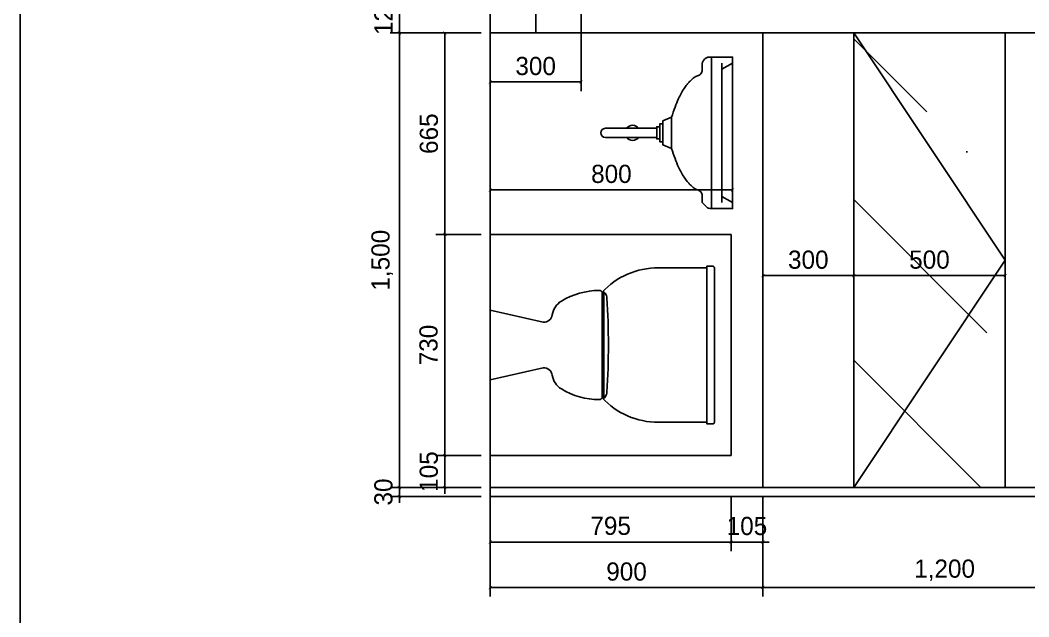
# Model space of a CAD drawing. Header units: inches. Extents: x 7740 to 83056, y -9304 to 75068.
# Drawn here: x 50990 to 54320, y 59578 to 61547 of the extents above; entities that cross this region are included whole.
import ezdxf
from ezdxf.enums import TextEntityAlignment as Align

# ---------------------------------------------------------------- set-up
doc = ezdxf.new("R2010")
doc.units = ezdxf.units.IN
doc.header["$LTSCALE"] = 50
doc.header["$MEASUREMENT"] = 0
for name, color, linetype in [('02-WAL', 2, 'Continuous'), ('03-WAL NEW', 3, 'Continuous'), ('06-FUR', 6, 'Continuous'), ('07-DIM', 5, 'Continuous'), ('08-HAT', 8, 'Continuous'), ('9.보조선', 5, 'Continuous'), ('F-SYM', 7, 'Continuous'), ('FORM(YOURNAME)-11', 1, 'Continuous')]:
    doc.layers.add(name, color=color, linetype=linetype)
doc.styles.add('YOURNAME', font='HY울릉도M.TTF')
doc.styles.add('마감재', font='stylu.ttf')
doc.dimstyles.new('사본 벽치수 Copy of DIM-30', dxfattribs={"dimscale": 30, "dimtxt": 2, "dimasz": 0.7, "dimexe": 1, "dimexo": 1, "dimgap": 0.7, "dimtad": 1, "dimdec": 0, "dimzin": 1, "dimdsep": 46, "dimlunit": 6, "dimtxsty": '마감재', "dimblk": 'ARCHTICK', "dimcen": -0.09, "dimclrd": 256, "dimclre": 256, "dimclrt": 3, "dimadec": 0, "dimazin": 0, "dimtfac": 1, "dimtdec": 0, "dimtix": 1, "dimtmove": 2, "dimatfit": 0, "dimldrblk": 'ARCHTICK', "dimfxl": 0, "dimtolj": 1, "dimtzin": 0, "dimarcsym": 0})

# ---------------------------------------------------------------- blocks, each defined once
blk = doc.blocks.new('FORM-PLAN')
at = {"layer": 'Defpoints', "color": 158}
blk.add_lwpolyline([(-69444, 53115), (-64, 53115), (-64, 1215), (-69444, 1215)], close=True, dxfattribs=at)
at = {"layer": 'FORM(YOURNAME)-11', "color": 3, "style": 'YOURNAME'}
for tag, height, p in [('1', 450, (9905, 18188)), ('2', 450, (9905, 17544)), ('3', 450, (9905, 16257)), ('4', 450, (9905, 14326)), ('5', 515, (9905, 12009)), ('6', 515, (9905, 9757)), ('7', 515, (9905, 7504)), ('8', 515, (9905, 5252)), ('9', 515, (9905, 2999)), ('10', 515, (5655, 811)), ('11', 515, (9905, 747)), ('12', 515, (5655, -1441)), ('13', 515, (9905, -1441))]:
    blk.add_attdef(tag, text='', height=height, dxfattribs=at).set_placement(p, align=Align.MIDDLE_RIGHT)
blk = doc.blocks.new('*U810')
at = {"layer": 'F-SYM', "xscale": 0.15, "yscale": 0.15, "zscale": 0.15}
blk.add_blockref('FORM-PLAN', (61406.4, 59028.4), dxfattribs=at)
blk = doc.blocks.new('_ARCHTICK')
at = {"color": 0, "linetype": 'ByBlock', "const_width": 0.075}
blk.add_lwpolyline([(-0.25, -0.25), (0.25, 0.25)], dxfattribs=at)
blk = doc.blocks.new('*D373')
at = {"layer": '07-DIM', "lineweight": -2}
for p, q in [((52541.6, 61140), (52541.6, 60956.8)), ((53341.6, 61140), (53341.6, 60956.8)), ((53341.6, 60986.8), (52541.6, 60986.8))]:
    blk.add_line(p, q, dxfattribs=at)
at = {"layer": 'Defpoints', "color": 0}
for p in [(52541.6, 61170), (53341.6, 61170), (52541.6, 60986.8)]:
    blk.add_point(p, dxfattribs=at)
at = {"layer": '07-DIM', "lineweight": -2, "xscale": 21, "yscale": 21, "zscale": 21, "rotation": 180}
blk.add_blockref('_ARCHTICK', (52541.6, 60986.8), dxfattribs=at)
at = {"layer": '07-DIM', "lineweight": -2, "xscale": 21, "yscale": 21, "zscale": 21}
blk.add_blockref('_ARCHTICK', (53341.6, 60986.8), dxfattribs=at)
at = {"layer": '07-DIM', "color": 3, "insert": (52941.6, 61039), "char_height": 60, "attachment_point": 5, "style": '마감재'}
blk.add_mtext('\\A1;800', dxfattribs=at)
blk = doc.blocks.new('650X380')
at = {"color": 0, "linetype": 'Continuous'}
for p, q in [((-255, 715), (255, 715)), ((-174.1, 369.1), (174.1, 369.1))]:
    blk.add_line(p, q, dxfattribs=at)
for points in [[(174.1, 369.1, 0.208259), (255, 555), (255, 715), (260, 715), (260, 735, 0.414214), (255, 740), (-255, 740, 0.414214), (-260, 735), (-260, 715), (-255, 715), (-255, 555, 0.208259), (-174.1, 369.1, 0.296046), (-180, 360, 0.137359), (-145, 235, 0.221928), (-100, 205, -0.379164), (-75, 175), (-115, 0), (0, 0), (115, 0), (75, 175, -0.379164), (100, 205, 0.221928), (145, 235, 0.137359), (180, 360, 0.296046)], [(0, 375), (-175, 375, -0.668179), (-175.2, 375.5, -0.034824), (-170, 380, -0.147916), (-155.2, 385.4, -0.01469), (0, 390, -0.01469), (155.2, 385.4, -0.147916), (170, 380, -0.034824), (175.2, 375.5, -0.668179), (175, 375)]]:
    blk.add_lwpolyline(points, format="xyb", close=True, dxfattribs=at)
blk = doc.blocks.new('400X150')
at = {"color": 0, "linetype": 'Continuous'}
for p, q in [((-230, 435), (-210, 400)), ((230, 435), (210, 400)), ((-230, 400), (230, 400)), ((250, 365), (-250, 365)), ((-51.5, 233.8), (51.5, 233.8)), ((-30, 205), (30, 205)), ((-20, 195), (20, 195)), ((-15, 185), (15, 185)), ((-15, 125), (-15, 85)), ((15, 125), (15, 85))]:
    blk.add_line(p, q, dxfattribs=at)
blk.add_lwpolyline([(51.5, 233.8, 0.020646), (85, 245, 0.013547), (113.1, 256.6, 0.021788), (130, 265, 0.020663), (146.3, 274.9, 0.023211), (160, 285, 0.026148), (168, 292.2, 0.01597), (180, 305, 0.107164), (188.1, 319.6, -0.145822), (195, 330, -0.058427), (201.3, 334.1, -0.116434), (205, 335), (215, 335), (230, 335), (240, 345), (245, 350, 0.116434), (248.5, 355.6, 0.080612), (250, 365), (250, 435), (-250, 435), (-250, 365, 0.09902), (-249.4, 353.2, 0.126205), (-245, 345, 0.058981), (-235.1, 336.5, 0.148069), (-230, 335), (-215, 335), (-205, 335, -0.116434), (-201.3, 334.1, -0.058427), (-195, 330, -0.145822), (-188.1, 319.6, 0.107164), (-180, 305, 0.01597), (-168, 292.2, 0.026148), (-160, 285, 0.023211), (-146.3, 274.9, 0.020663), (-130, 265, 0.021788), (-113.1, 256.6, 0.013547), (-85, 245, 0.020646), (-51.5, 233.8), (-40, 205), (-30, 205), (-30, 195), (-20, 195), (-20, 185), (-15, 185), (-15, 125, 0.5), (-15, 85), (-15, 15, 1), (15, 15), (15, 85, 0.5), (15, 125), (15, 185), (20, 185), (20, 195), (30, 195), (30, 205), (40, 205)], format="xyb", close=True, dxfattribs=at)
blk = doc.blocks.new('*D428')
at = {"layer": '07-DIM', "lineweight": -2}
for p, q in [((52241.6, 61624.5), (52241.6, 61645.5)), ((52511.6, 61624.5), (52211.6, 61624.5)), ((52241.6, 61504.5), (52241.6, 61624.5)), ((52511.6, 61504.5), (52211.6, 61504.5)), ((52241.6, 61504.5), (52241.6, 61483.5))]:
    blk.add_line(p, q, dxfattribs=at)
at = {"layer": 'Defpoints', "color": 0}
for p in [(52241.6, 61624.5), (52541.6, 61624.5), (52541.6, 61504.5)]:
    blk.add_point(p, dxfattribs=at)
at = {"layer": '07-DIM', "lineweight": -2, "xscale": 21, "yscale": 21, "zscale": 21}
for p, rotation in [((52241.6, 61624.5), 270), ((52241.6, 61504.5), 90)]:
    blk.add_blockref('_ARCHTICK', p, dxfattribs=dict(at, rotation=rotation))
at = {"layer": '07-DIM', "color": 3, "insert": (52189.5, 61564.5), "char_height": 60, "attachment_point": 5, "rotation": 90, "style": '마감재'}
blk.add_mtext('\\A1;120', dxfattribs=at)
blk = doc.blocks.new('*D432')
at = {"layer": '07-DIM', "lineweight": -2}
for p, q in [((52511.6, 61504.5), (52211.6, 61504.5)), ((52241.6, 61504.5), (52241.6, 60004.5)), ((52511.6, 60004.5), (52211.6, 60004.5))]:
    blk.add_line(p, q, dxfattribs=at)
at = {"layer": 'Defpoints', "color": 0}
for p in [(52541.6, 61504.5), (52241.6, 60004.5), (52541.6, 60004.5)]:
    blk.add_point(p, dxfattribs=at)
at = {"layer": '07-DIM', "lineweight": -2, "xscale": 21, "yscale": 21, "zscale": 21}
for p, rotation in [((52241.6, 61504.5), 90), ((52241.6, 60004.5), 270)]:
    blk.add_blockref('_ARCHTICK', p, dxfattribs=dict(at, rotation=rotation))
at = {"layer": '07-DIM', "color": 3, "insert": (52184.9, 60754.5), "char_height": 60, "attachment_point": 5, "rotation": 90, "style": '마감재'}
blk.add_mtext('\\A1;1,500', dxfattribs=at)
blk = doc.blocks.new('*D433')
at = {"layer": '07-DIM', "lineweight": -2}
for p, q in [((52511.6, 60004.5), (52211.6, 60004.5)), ((52241.6, 60004.5), (52241.6, 60025.5)), ((52241.6, 59974.5), (52241.6, 60004.5)), ((52511.6, 59974.5), (52211.6, 59974.5)), ((52241.6, 59974.5), (52241.6, 59953.5))]:
    blk.add_line(p, q, dxfattribs=at)
at = {"layer": 'Defpoints', "color": 0}
for p in [(52241.6, 60004.5), (52541.6, 60004.5), (52541.6, 59974.5)]:
    blk.add_point(p, dxfattribs=at)
at = {"layer": '07-DIM', "lineweight": -2, "xscale": 21, "yscale": 21, "zscale": 21}
for p, rotation in [((52241.6, 60004.5), 270), ((52241.6, 59974.5), 90)]:
    blk.add_blockref('_ARCHTICK', p, dxfattribs=dict(at, rotation=rotation))
at = {"layer": '07-DIM', "color": 3, "insert": (52189.3, 59989.5), "char_height": 60, "attachment_point": 5, "rotation": 90, "style": '마감재'}
blk.add_mtext('\\A1;30', dxfattribs=at)
blk = doc.blocks.new('*D434')
at = {"layer": '07-DIM', "lineweight": -2}
for p, q in [((52541.6, 59974.5), (52541.6, 59644.5)), ((53441.6, 59974.5), (53441.6, 59644.5)), ((53441.6, 59674.5), (52541.6, 59674.5))]:
    blk.add_line(p, q, dxfattribs=at)
at = {"layer": 'Defpoints', "color": 0}
for p in [(52541.6, 60004.5), (53441.6, 60004.5), (52541.6, 59674.5)]:
    blk.add_point(p, dxfattribs=at)
at = {"layer": '07-DIM', "lineweight": -2, "xscale": 21, "yscale": 21, "zscale": 21, "rotation": 180}
blk.add_blockref('_ARCHTICK', (52541.6, 59674.5), dxfattribs=at)
at = {"layer": '07-DIM', "lineweight": -2, "xscale": 21, "yscale": 21, "zscale": 21}
blk.add_blockref('_ARCHTICK', (53441.6, 59674.5), dxfattribs=at)
at = {"layer": '07-DIM', "color": 3, "insert": (52991.6, 59726.7), "char_height": 60, "attachment_point": 5, "style": '마감재'}
blk.add_mtext('\\A1;900', dxfattribs=at)
blk = doc.blocks.new('*D435')
at = {"layer": '07-DIM', "lineweight": -2}
for p, q in [((53441.6, 59944.5), (53441.6, 59644.5)), ((54641.6, 59944.5), (54641.6, 59644.5)), ((53441.6, 59674.5), (54641.6, 59674.5))]:
    blk.add_line(p, q, dxfattribs=at)
at = {"layer": 'Defpoints', "color": 0}
for p in [(53441.6, 59974.5), (54641.6, 59974.5), (54641.6, 59674.5)]:
    blk.add_point(p, dxfattribs=at)
at = {"layer": '07-DIM', "lineweight": -2, "xscale": 21, "yscale": 21, "zscale": 21, "rotation": 180}
blk.add_blockref('_ARCHTICK', (53441.6, 59674.5), dxfattribs=at)
at = {"layer": '07-DIM', "lineweight": -2, "xscale": 21, "yscale": 21, "zscale": 21}
blk.add_blockref('_ARCHTICK', (54641.6, 59674.5), dxfattribs=at)
at = {"layer": '07-DIM', "color": 3, "insert": (54041.6, 59731.1), "char_height": 60, "attachment_point": 5, "style": '마감재'}
blk.add_mtext('\\A1;1,200', dxfattribs=at)
blk = doc.blocks.new('*D436')
at = {"layer": '07-DIM', "lineweight": -2}
blk.add_line((53741.6, 60703.6), (53441.6, 60703.6), dxfattribs=at)
at = {"layer": 'Defpoints', "color": 0}
for p in [(53441.6, 60703.6), (53441.6, 60703.6), (53741.6, 60703.6)]:
    blk.add_point(p, dxfattribs=at)
at = {"layer": '07-DIM', "lineweight": -2, "xscale": 21, "yscale": 21, "zscale": 21, "rotation": 180}
blk.add_blockref('_ARCHTICK', (53441.6, 60703.6), dxfattribs=at)
at = {"layer": '07-DIM', "lineweight": -2, "xscale": 21, "yscale": 21, "zscale": 21}
blk.add_blockref('_ARCHTICK', (53741.6, 60703.6), dxfattribs=at)
at = {"layer": '07-DIM', "color": 3, "insert": (53591.6, 60755.9), "char_height": 60, "attachment_point": 5, "style": '마감재'}
blk.add_mtext('\\A1;300', dxfattribs=at)
blk = doc.blocks.new('*D437')
at = {"layer": '07-DIM', "lineweight": -2}
for p, q in [((52541.6, 59974.5), (52541.6, 59794.5)), ((53336.6, 59974.5), (53336.6, 59794.5)), ((53336.6, 59824.5), (52541.6, 59824.5))]:
    blk.add_line(p, q, dxfattribs=at)
at = {"layer": 'Defpoints', "color": 0}
for p in [(52541.6, 60004.5), (53336.6, 60004.5), (52541.6, 59824.5)]:
    blk.add_point(p, dxfattribs=at)
at = {"layer": '07-DIM', "lineweight": -2, "xscale": 21, "yscale": 21, "zscale": 21, "rotation": 180}
blk.add_blockref('_ARCHTICK', (52541.6, 59824.5), dxfattribs=at)
at = {"layer": '07-DIM', "lineweight": -2, "xscale": 21, "yscale": 21, "zscale": 21}
blk.add_blockref('_ARCHTICK', (53336.6, 59824.5), dxfattribs=at)
at = {"layer": '07-DIM', "color": 3, "insert": (52939.1, 59877.6), "char_height": 60, "attachment_point": 5, "style": '마감재'}
blk.add_mtext('\\A1;795', dxfattribs=at)
blk = doc.blocks.new('*D438')
at = {"layer": '07-DIM', "lineweight": -2}
for p, q in [((53336.6, 59974.5), (53336.6, 59794.5)), ((53441.6, 59974.5), (53441.6, 59794.5)), ((53336.6, 59824.5), (53315.6, 59824.5)), ((53441.6, 59824.5), (53336.6, 59824.5)), ((53441.6, 59824.5), (53462.6, 59824.5))]:
    blk.add_line(p, q, dxfattribs=at)
at = {"layer": 'Defpoints', "color": 0}
for p in [(53336.6, 60004.5), (53441.6, 60004.5), (53336.6, 59824.5)]:
    blk.add_point(p, dxfattribs=at)
at = {"layer": '07-DIM', "lineweight": -2, "xscale": 21, "yscale": 21, "zscale": 21}
blk.add_blockref('_ARCHTICK', (53336.6, 59824.5), dxfattribs=at)
at = {"layer": '07-DIM', "lineweight": -2, "xscale": 21, "yscale": 21, "zscale": 21, "rotation": 180}
blk.add_blockref('_ARCHTICK', (53441.6, 59824.5), dxfattribs=at)
at = {"layer": '07-DIM', "color": 3, "insert": (53389.1, 59877), "char_height": 60, "attachment_point": 5, "style": '마감재'}
blk.add_mtext('\\A1;105', dxfattribs=at)
blk = doc.blocks.new('*D439')
at = {"layer": '07-DIM', "lineweight": -2}
for p, q in [((52511.6, 60109.5), (52361.6, 60109.5)), ((52391.6, 60109.5), (52391.6, 60130.5)), ((52391.6, 60109.5), (52391.6, 60004.5)), ((52511.6, 60004.5), (52361.6, 60004.5)), ((52391.6, 60004.5), (52391.6, 59983.5))]:
    blk.add_line(p, q, dxfattribs=at)
at = {"layer": 'Defpoints', "color": 0}
for p in [(52541.6, 60109.5), (52391.6, 60004.5), (52541.6, 60004.5)]:
    blk.add_point(p, dxfattribs=at)
at = {"layer": '07-DIM', "lineweight": -2, "xscale": 21, "yscale": 21, "zscale": 21}
for p, rotation in [((52391.6, 60109.5), 270), ((52391.6, 60004.5), 90)]:
    blk.add_blockref('_ARCHTICK', p, dxfattribs=dict(at, rotation=rotation))
at = {"layer": '07-DIM', "color": 3, "insert": (52339, 60057), "char_height": 60, "attachment_point": 5, "rotation": 90, "style": '마감재'}
blk.add_mtext('\\A1;105', dxfattribs=at)
blk = doc.blocks.new('*D440')
at = {"layer": '07-DIM', "lineweight": -2}
for p, q in [((52511.6, 60839.7), (52361.6, 60839.7)), ((52391.6, 60109.5), (52391.6, 60839.7)), ((52511.6, 60109.5), (52361.6, 60109.5))]:
    blk.add_line(p, q, dxfattribs=at)
at = {"layer": 'Defpoints', "color": 0}
for p in [(52391.6, 60839.7), (52541.6, 60839.7), (52541.6, 60109.5)]:
    blk.add_point(p, dxfattribs=at)
at = {"layer": '07-DIM', "lineweight": -2, "xscale": 21, "yscale": 21, "zscale": 21}
for p, rotation in [((52391.6, 60839.7), 90), ((52391.6, 60109.5), 270)]:
    blk.add_blockref('_ARCHTICK', p, dxfattribs=dict(at, rotation=rotation))
at = {"layer": '07-DIM', "color": 3, "insert": (52338.2, 60474.6), "char_height": 60, "attachment_point": 5, "rotation": 90, "style": '마감재'}
blk.add_mtext('\\A1;730', dxfattribs=at)
blk = doc.blocks.new('*D441')
at = {"layer": '07-DIM', "lineweight": -2}
for p, q in [((52511.6, 61504.5), (52361.6, 61504.5)), ((52391.6, 60839.7), (52391.6, 61504.5)), ((52511.6, 60839.7), (52361.6, 60839.7))]:
    blk.add_line(p, q, dxfattribs=at)
at = {"layer": 'Defpoints', "color": 0}
for p in [(52391.6, 61504.5), (52541.6, 61504.5), (52541.6, 60839.7)]:
    blk.add_point(p, dxfattribs=at)
at = {"layer": '07-DIM', "lineweight": -2, "xscale": 21, "yscale": 21, "zscale": 21}
for p, rotation in [((52391.6, 61504.5), 90), ((52391.6, 60839.7), 270)]:
    blk.add_blockref('_ARCHTICK', p, dxfattribs=dict(at, rotation=rotation))
at = {"layer": '07-DIM', "color": 3, "insert": (52339.3, 61172.1), "char_height": 60, "attachment_point": 5, "rotation": 90, "style": '마감재'}
blk.add_mtext('\\A1;665', dxfattribs=at)
blk = doc.blocks.new('*D444')
at = {"layer": '07-DIM', "lineweight": -2}
for p, q in [((52841.6, 61594.5), (52841.6, 61312.8)), ((52541.6, 61474.5), (52541.6, 61312.8)), ((52841.6, 61342.8), (52541.6, 61342.8))]:
    blk.add_line(p, q, dxfattribs=at)
at = {"layer": 'Defpoints', "color": 0}
for p in [(52841.6, 61624.5), (52541.6, 61504.5), (52541.6, 61342.8)]:
    blk.add_point(p, dxfattribs=at)
at = {"layer": '07-DIM', "lineweight": -2, "xscale": 21, "yscale": 21, "zscale": 21, "rotation": 180}
blk.add_blockref('_ARCHTICK', (52541.6, 61342.8), dxfattribs=at)
at = {"layer": '07-DIM', "lineweight": -2, "xscale": 21, "yscale": 21, "zscale": 21}
blk.add_blockref('_ARCHTICK', (52841.6, 61342.8), dxfattribs=at)
at = {"layer": '07-DIM', "color": 3, "insert": (52691.6, 61395.1), "char_height": 60, "attachment_point": 5, "style": '마감재'}
blk.add_mtext('\\A1;300', dxfattribs=at)
blk = doc.blocks.new('*D447')
at = {"layer": '07-DIM', "lineweight": -2}
blk.add_line((53741.6, 60703.6), (54241.6, 60703.6), dxfattribs=at)
at = {"layer": 'Defpoints', "color": 0}
for p in [(53741.6, 60703.6), (54241.6, 60703.6), (54241.6, 60703.6)]:
    blk.add_point(p, dxfattribs=at)
at = {"layer": '07-DIM', "lineweight": -2, "xscale": 21, "yscale": 21, "zscale": 21, "rotation": 180}
blk.add_blockref('_ARCHTICK', (53741.6, 60703.6), dxfattribs=at)
at = {"layer": '07-DIM', "lineweight": -2, "xscale": 21, "yscale": 21, "zscale": 21}
blk.add_blockref('_ARCHTICK', (54241.6, 60703.6), dxfattribs=at)
at = {"layer": '07-DIM', "color": 3, "insert": (53991.6, 60756.1), "char_height": 60, "attachment_point": 5, "style": '마감재'}
blk.add_mtext('\\A1;500', dxfattribs=at)

msp = doc.modelspace()

# ---------------------------------------------------------------- hatches: boundary and pattern name
at = {"layer": '08-HAT'}
h = msp.add_hatch(dxfattribs=at)
h.set_pattern_fill('ANSI36', color=256, scale=3000, angle=270)
h.set_pattern_definition([(315, (750.24, 123491.24), (729.2039, -198.8738), [937.5, -187.5, 0, -187.5])])
h.paths.add_polyline_path([(54241.6, 61504.5), (54241.6, 60004.5), (53741.6, 60004.5), (53741.6, 61504.5)])

# ---------------------------------------------------------------- linework, layer by layer
at = {"layer": '02-WAL'}
msp.add_lwpolyline([(54641.6, 62473.5), (54641.6, 59974.5), (52541.6, 59974.5), (52541.6, 62473.5)], close=True, dxfattribs=at)
at = {"layer": '03-WAL NEW'}
for p, q in [((52691.6, 61624.5), (52691.6, 61504.5)), ((54641.6, 61504.5), (52541.6, 61504.5)), ((53441.6, 61504.5), (53441.6, 60004.5)), ((52541.6, 60839.7), (53336.6, 60839.7)), ((53336.6, 60839.7), (53336.6, 60109.5)), ((52541.6, 60109.5), (53336.6, 60109.5))]:
    msp.add_line(p, q, dxfattribs=at)
at = {"layer": '06-FUR'}
msp.add_lwpolyline([(54241.6, 61504.5), (54241.6, 60004.5), (53741.6, 60004.5), (53741.6, 61504.5)], close=True, dxfattribs=at)
at = {"layer": '06-FUR', "color": 1}
msp.add_lwpolyline([(53741.6, 61504.5), (54241.6, 60754.5), (53741.6, 60004.5)], dxfattribs=at)
at = {"layer": '9.보조선'}
msp.add_line((54641.6, 60004.5), (52541.6, 60004.5), dxfattribs=at)

# ---------------------------------------------------------------- block references
at = {"layer": '06-FUR'}
msp.add_blockref('*U810', (0, 0), dxfattribs=at)
at = {"layer": '06-FUR', "rotation": 270}
for name, p in [('400X150', (52906.6, 61174.8)), ('650X380', (52541.6, 60474.6))]:
    msp.add_blockref(name, p, dxfattribs=at)

# ---------------------------------------------------------------- dimensions: what is measured, and where the dimension line sits
at = {"layer": '07-DIM'}
for base, p1, p2, picture, middle in [((52241.6, 61624.5), (52541.6, 61504.5), (52541.6, 61624.5), '*D428', (52189.5, 61564.5)), ((52241.6, 60004.5), (52541.6, 61504.5), (52541.6, 60004.5), '*D432', (52184.9, 60754.5)), ((52391.6, 61504.5), (52541.6, 60839.7), (52541.6, 61504.5), '*D441', (52339.3, 61172.1)), ((52391.6, 60839.7), (52541.6, 60109.5), (52541.6, 60839.7), '*D440', (52338.2, 60474.6)), ((52391.6, 60004.5), (52541.6, 60109.5), (52541.6, 60004.5), '*D439', (52339, 60057)), ((52241.6, 60004.5), (52541.6, 59974.5), (52541.6, 60004.5), '*D433', (52189.3, 59989.5))]:
    dim = msp.add_linear_dim(base=base, p1=p1, p2=p2, angle=90, dimstyle='사본 벽치수 Copy of DIM-30', override={"dimfxl": 1.25}, dxfattribs=at)
    dim.commit()
    dim.dimension.update_dxf_attribs({"geometry": picture, "text_midpoint": middle})
for base, p1, p2, picture, middle in [((52541.6, 61342.8), (52841.6, 61624.5), (52541.6, 61504.5), '*D444', (52691.6, 61395.1)), ((53441.6, 60703.6), (53741.6, 60703.6), (53441.6, 60703.6), '*D436', (53591.6, 60755.9)), ((54241.6, 60703.6), (53741.6, 60703.6), (54241.6, 60703.6), '*D447', (53991.6, 60756.1)), ((52541.6, 59674.5), (53441.6, 60004.5), (52541.6, 60004.5), '*D434', (52991.6, 59726.7)), ((52541.6, 59824.5), (53336.6, 60004.5), (52541.6, 60004.5), '*D437', (52939.1, 59877.6)), ((53336.6, 59824.5), (53441.6, 60004.5), (53336.6, 60004.5), '*D438', (53389.1, 59877)), ((54641.6, 59674.5), (53441.6, 59974.5), (54641.6, 59974.5), '*D435', (54041.6, 59731.1))]:
    dim = msp.add_linear_dim(base=base, p1=p1, p2=p2, dimstyle='사본 벽치수 Copy of DIM-30', override={"dimfxl": 1.25}, dxfattribs=at)
    dim.commit()
    dim.dimension.update_dxf_attribs({"geometry": picture, "text_midpoint": middle})
dim = msp.add_linear_dim(base=(52541.6, 60986.8), p1=(53341.6, 61170), p2=(52541.6, 61170), dimstyle='사본 벽치수 Copy of DIM-30', dxfattribs=at)
dim.commit()
dim.dimension.update_dxf_attribs({"geometry": '*D373', "text_midpoint": (52941.6, 61039)})

doc.saveas('drawing.dxf')
